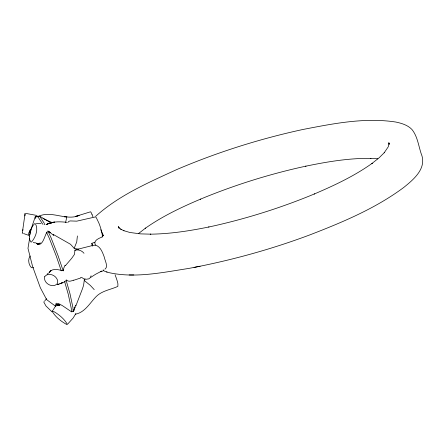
<?xml version="1.0" encoding="UTF-8"?>
<svg xmlns="http://www.w3.org/2000/svg" width="445" height="445" viewBox="0 0 445 445"><rect width="100%" height="100%" fill="white"/><g stroke="black" fill="none" stroke-linecap="round" stroke-linejoin="round"><path stroke-width="0.67" d="M77.402 235.95L76.724 242.019L74.17 248.316L78.637 249.267L77.708 249.395M63.585 270.404L63.735 268.285L64.798 265.687L65.076 265.281L65.343 265.721L71.728 258.284L74.515 254.317L74.899 250.19L77.246 249.461M24.931 215.853L25.092 213.394L22.267 233.302L22.367 232.974M84.989 278.87L84.239 280.45L83.582 285.356L82.386 288.972L75.828 305.982M22.795 230.582L22.956 229.542M30.082 233.569L31.017 229.375A27 2.937 -70.4 0 0 31.523 227.796M29.648 238.181L27.979 248.332L32.58 266.433L40.317 287.687L46.653 299.646L55.953 306.499M29.826 235.005L29.993 234.048M65.593 222.611L66.672 217.444M73.458 311.433L75.55 305.142L75.817 305.904M73.492 311.45L74.054 309.742M29.32 232.735L30.61 229.114L28.53 233.92L28.48 235.544M31.562 227.762L35.25 216.76L36.991 216.437M74.376 308.886L74.538 308.463M104.931 269.231C108.697 266.705 104.686 260.158 104.152 256.726C102.484 252.332 100.481 246.441 95.375 245.134C92.838 240.3 99.335 238.164 102.695 236.79L101.237 230.115A8.377 1.118 72.3 0 0 98.746 222.767L96.376 217.866A8.377 1.118 72.3 0 0 95.352 216.938L76.757 221.154L70.132 220.926L68.797 221.415L67.918 222.422M55.441 305.96L55.747 305.22L56.593 304.908L59.875 305.081L56.715 304.853L57.972 304.864M74.983 307.545L74.721 308.179M75.889 313.491L73.164 317.997L67.773 323.982M74.821 307.801L74.999 307.445M91.069 275.783L90.274 277.691L88.828 278.848L86.202 279.249L83.91 278.948L81.769 277.469L80.651 277.652M74.02 309.803L73.325 311.461L71.589 311.85L62.345 305.598L58.206 303.39L56.059 303.245L55.831 304.886M49.223 272.601C51.292 268.396 57.516 269.297 61.199 270.399L63.145 270.449L63.585 269.976M92.254 245.952L92.465 245.534L95.375 245.134M29.031 232.707L29.86 231.127M48.983 272.863L50.975 270.682L49.684 272.062M55.38 306.382L53.189 309.831M30.232 255.997C27.512 259.296 28.658 264.742 31.367 267.645L32.107 267.784M46.553 298.723L44.8 300.853M95.809 216.203C119.071 195.294 148.313 182.617 176.437 169.701C217.166 152.296 259.591 138.868 302.873 129.489C333.305 123.61 364.767 117.269 395.794 122.036C401.59 123.254 407.692 125.056 411.914 129.451C418.011 136.888 418.595 147.251 421.999 155.956C425.876 169.462 412.927 180.041 403.698 187.495C375.369 208.538 342.45 222.289 309.737 234.932C270.349 249.662 229.648 260.815 188.307 268.507C161.457 272.635 133.328 278.793 106.416 272.034M47.014 274.292L48.383 273.152M138.339 233.692L145.598 228.068L145.159 228.38C162.269 216.303 181.299 207.275 200.528 199.138L200.261 199.249L205.173 197.218C236.173 184.669 268.19 174.64 300.809 167.27L305.999 166.135L305.721 166.196C327.17 161.763 348.975 158.075 370.952 158.364L370.429 158.353L377.833 158.787M90.919 277.291L95.436 274.354L101.805 270.999M37.514 244.032L38.865 243.893L40.311 242.959L37.514 244.032L36.412 243.537L35.756 242.575M67.017 222.35C60.103 221.56 52.721 221.243 46.363 224.536M46.708 224.386L48.488 223.601L46.441 224.503M38.264 216.487C51.492 209.923 65.682 221.154 79.127 215.475L75.578 216.415L75.873 216.342M66.694 280.255L64.258 282.019L62.25 282.747M94.768 242.225L91.837 243.365L92.243 245.968M57.989 284.472L61.888 283.003M61.182 283.287L62.801 282.642M61.332 283.231L62.05 282.948L59.802 283.815M100.742 229.709A26.689 3.032 71.1 0 1 102.967 234.648L103.401 235.694L102.072 236.212L102.695 236.79M73.592 280.144C71.417 280.934 68.324 282.213 66.578 279.961M107.095 271.851L105.443 271.661L103.679 270.649L100.731 271.75M50.763 222.828L54.501 222.038L48.199 223.702L51.264 222.695M80.634 278.014L73.62 280.294M77.43 249.311L92.36 245.557M75.578 216.415L90.396 211.848A8.377 0.884 72.7 0 1 92.015 214.468M75.389 314.237C85.006 312.34 89.745 303.123 96.048 296.709C101.772 290.746 110.599 289.706 117.853 286.396L117.925 283.96A8.377 1.024 69.5 0 0 116.145 277.697L115.055 274.776M37.742 243.91L38.849 243.671M193.992 267.434L200.133 266.21M56.053 304.931L59.864 305.342L56.821 304.792M74.899 250.19C78.259 249.272 81.88 250.557 84.022 253.283M44.367 301.699L43.916 301.727L43.86 302.194L45.985 306.01L52.043 311.873M37.174 216.303L39.644 216.198L51.531 223.206M35.467 216.887L37.936 216.787L42.776 224.247M32.874 267.762L33.692 267.74M66.917 216.798L64.341 216.876M36.318 223.49L41.007 223.674M129.139 274.966L133.811 274.938M44.049 224.452L44.995 224.503M26.138 213.466L37.007 215.486M46.864 224.308L47.415 224.408M23.513 233.519L28.085 235.121M35.088 242.937L33.28 242.408M42.92 218.467L52.354 222.728M50.085 232.357L48.277 231.539L46.725 232.507C44.556 236.05 43.009 245.518 37.675 244.578L36.885 243.465M53.444 234.554L70.51 244.266L74.17 248.316M50.263 232.518L49.428 231.973M84.239 280.45L90.324 285.423L94.229 289.634M102.728 235.01L103.401 235.694M103.657 270.621L103.168 269.809M48.305 231.172L53.689 235.372L53.495 234.676M39.644 216.198L44.483 223.663M47.86 230.911L50.958 237.558L58.084 255.764L63.207 270.905M46.436 232.101L49.25 238.142L56.37 256.348L61.276 270.833M91.837 243.365L92.732 245.707M92.015 214.468L92.961 216.904M119.177 228.613L118.253 226.6L118.932 227.695L118.47 227.067L121.29 229.514L120.779 229.169L124.027 230.794L123.476 230.577L129.884 232.485L140.548 233.881L150.827 234.17L150.282 234.176C170.046 233.931 189.67 230.922 208.994 226.95L208.711 227.011L213.912 225.893C246.53 218.534 278.553 208.488 309.548 195.95L314.465 193.92L314.198 194.026C334.373 185.426 354.415 176.003 372.326 163.226L371.909 163.532L379.079 157.825L384.502 152.451L384.152 152.841L388.251 146.8L389.069 143.64L389.069 144.352L388.847 142.678L389.08 143.802M66.077 280.083L69.999 293.795L72.98 307.829L73.119 311.656M64.553 281.323L68.291 294.379L71.272 308.418L71.389 311.606M35.25 216.76L35.316 218.629M29.426 236.128L29.526 239.282L30.772 241.863L31.423 242.091C35.4 237.663 38.704 229.52 35.428 223.802L34.777 223.579C31.245 226.494 30.438 231.828 29.426 236.128M44.65 276.745C43.104 283.621 53.572 288.911 57.566 283.287C59.113 276.412 48.65 271.122 44.65 276.745M52.36 310.76L52.143 311.227C55.325 316.94 61.332 321.613 67.034 324.666L67.251 324.194C64.074 318.481 58.067 313.808 52.36 310.76M58.812 284.171L57.416 284.672L58.812 284.171"/></g></svg>
